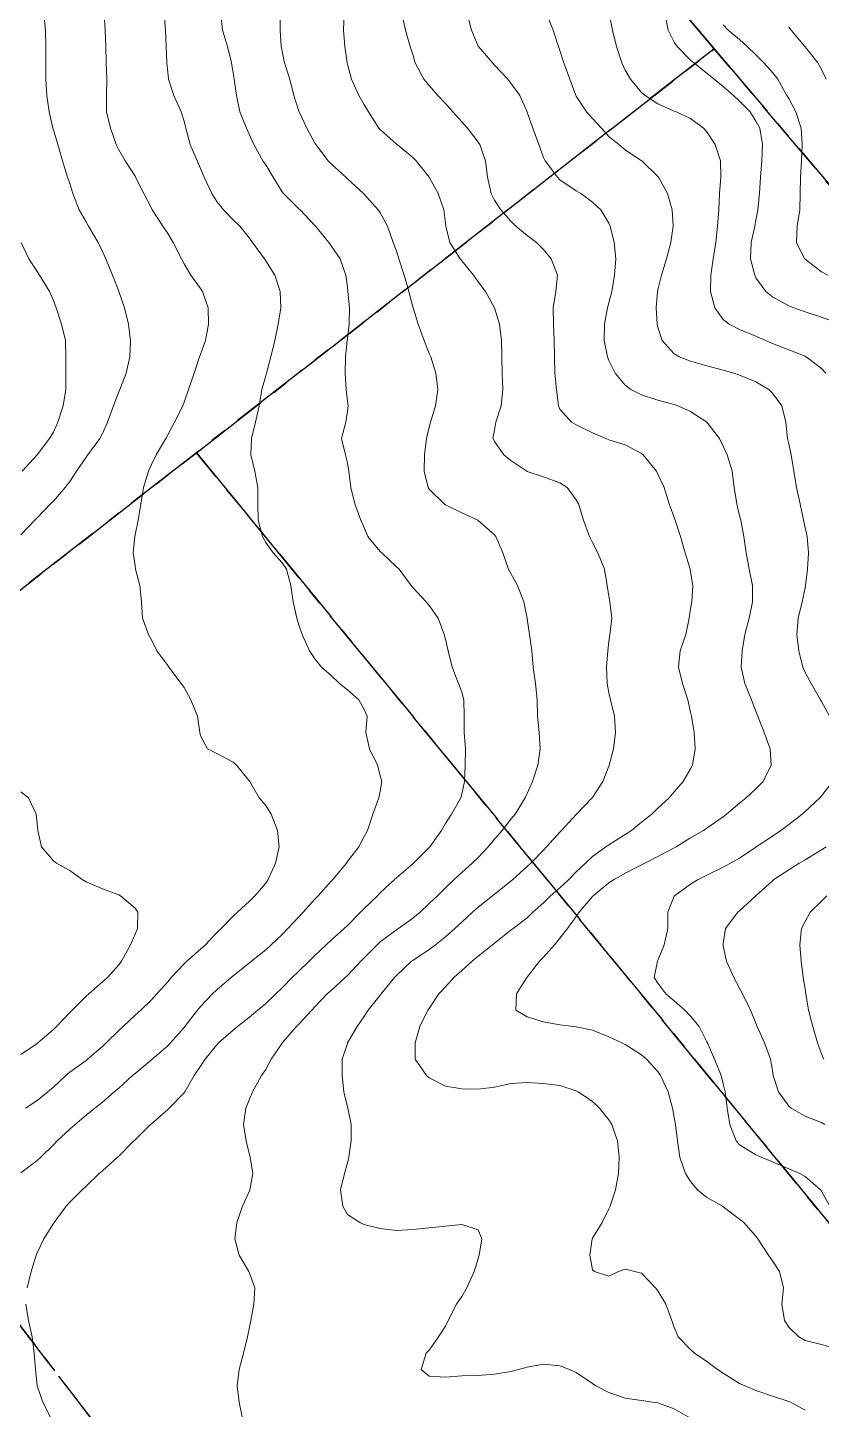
# Model space of a CAD drawing. Header units: centimetres. Extents: x 0 to 642158, y -847 to 649707.
# Drawn here: x 617182.96 to 617207.25, y 620325.53 to 620367.83 of the extents above; entities that cross this region are included whole.
import ezdxf

# ---------------------------------------------------------------- set-up
doc = ezdxf.new("R2010")
doc.units = ezdxf.units.CM
doc.header["$MEASUREMENT"] = 0
doc.linetypes.add('CENTERX2', pattern=[4, 2.5, -0.5, 0.5, -0.5])
doc.layers.add('SPW_parcellaire cadastral', color=7, linetype='CENTERX2', lineweight=25, true_color=0xff0542)
doc.layers.add('WAL_topographie 0.5', color=253, linetype='Continuous', lineweight=20)

msp = doc.modelspace()

# ---------------------------------------------------------------- linework, layer by layer
at = {"layer": 'SPW_parcellaire cadastral'}
for points in [[(617299.621, 620319.465), (617271.662, 620287.186), (617203.974, 620367.182), (617164.102, 620414.279), (617195.532, 620438.811), (617299.621, 620319.465)], [(617188.127, 620354.816), (617171.917, 620342.183), (617146.257, 620375.609), (617134.906, 620391.492), (617164.102, 620414.279), (617203.974, 620367.182), (617188.127, 620354.816)], [(617146.257, 620375.609), (617171.917, 620342.183), (617234.747, 620260.301), (617106.707, 620158.882), (617115.103, 620149.589), (617064.759, 620106.478), (617053.863, 620117.239), (616968.009, 620182.814), (616937.386, 620218.037), (616956.282, 620268.99), (616938.408, 620293.768), (616934.252, 620317.224), (616964.517, 620340.941), (617015.701, 620270.757), (617035.118, 620286.317), (617053.068, 620300.715), (617070.714, 620314.879), (617111.129, 620347.351), (617146.257, 620375.609)], [(617203.974, 620367.182), (617271.662, 620287.186), (617257.267, 620270.606), (617188.127, 620354.816), (617203.974, 620367.182)], [(617171.917, 620342.183), (617188.127, 620354.816), (617257.267, 620270.606), (617248.531, 620260.549), (617234.747, 620260.301), (617171.917, 620342.183)]]:
    msp.add_lwpolyline(points, dxfattribs=at)
at = {"layer": 'WAL_topographie 0.5'}
for points in [[(617183.462, 620368.25), (617183.506, 620367.75), (617183.522, 620367.25), (617183.52, 620366.75), (617183.522, 620366.25), (617183.554, 620365.75), (617183.62, 620365.25), (617183.736, 620364.75), (617183.75, 620364.701), (617183.883, 620364.25), (617184.03, 620363.75), (617184.185, 620363.25), (617184.25, 620363.052), (617184.344, 620362.75), (617184.543, 620362.25), (617184.75, 620361.884), (617184.826, 620361.75), (617185.119, 620361.25), (617185.25, 620360.976), (617185.357, 620360.75), (617185.558, 620360.25), (617185.75, 620359.758), (617185.753, 620359.75), (617185.927, 620359.25), (617186.045, 620358.75), (617186.108, 620358.25), (617186.086, 620357.75), (617185.977, 620357.25), (617185.784, 620356.75), (617185.75, 620356.677), (617185.591, 620356.25), (617185.411, 620355.75), (617185.25, 620355.404), (617185.176, 620355.25), (617184.805, 620354.75), (617184.75, 620354.678), (617184.459, 620354.25), (617184.25, 620353.935), (617184.112, 620353.75), (617183.75, 620353.333), (617183.665, 620353.25), (617183.25, 620352.818), (617183.182, 620352.75), (617182.75, 620352.302)], [(617187.141, 620368.25), (617187.181, 620367.75), (617187.206, 620367.25), (617187.218, 620366.75), (617187.25, 620366.467), (617187.276, 620366.25), (617187.434, 620365.75), (617187.658, 620365.25), (617187.75, 620364.961), (617187.808, 620364.75), (617187.94, 620364.25), (617188.147, 620363.75), (617188.25, 620363.521), (617188.368, 620363.25), (617188.597, 620362.75), (617188.75, 620362.504), (617188.952, 620362.25), (617189.25, 620361.944), (617189.46, 620361.75), (617189.75, 620361.381), (617189.838, 620361.25), (617190.206, 620360.75), (617190.25, 620360.691), (617190.527, 620360.25), (617190.691, 620359.75), (617190.705, 620359.25), (617190.628, 620358.75), (617190.526, 620358.25), (617190.406, 620357.75), (617190.269, 620357.25), (617190.25, 620357.174), (617190.133, 620356.75), (617190.046, 620356.25), (617189.938, 620355.75), (617189.81, 620355.25), (617189.795, 620354.75), (617189.912, 620354.25), (617190.009, 620353.75), (617190.007, 620353.25), (617190.021, 620352.75), (617190.152, 620352.25), (617190.25, 620352.065), (617190.477, 620351.75), (617190.75, 620351.449), (617190.881, 620351.25), (617191.014, 620350.75), (617191.087, 620350.25), (617191.201, 620349.75), (617191.25, 620349.577), (617191.359, 620349.25), (617191.583, 620348.75), (617191.75, 620348.509), (617191.953, 620348.25), (617192.25, 620348), (617192.503, 620347.75), (617192.75, 620347.56), (617193.1, 620347.25), (617193.25, 620346.977), (617193.352, 620346.75), (617193.312, 620346.25), (617193.421, 620345.75), (617193.664, 620345.25), (617193.75, 620344.934), (617193.802, 620344.75), (617193.75, 620344.459), (617193.713, 620344.25), (617193.528, 620343.75), (617193.359, 620343.25), (617193.25, 620343.049), (617193.096, 620342.75), (617192.75, 620342.3), (617192.717, 620342.25), (617192.298, 620341.75), (617192.25, 620341.698), (617191.848, 620341.25), (617191.75, 620341.152), (617191.395, 620340.75), (617191.25, 620340.596), (617190.929, 620340.25), (617190.75, 620340.068), (617190.412, 620339.75), (617190.25, 620339.599), (617189.816, 620339.25), (617189.75, 620339.197), (617189.25, 620338.803), (617189.188, 620338.75), (617188.75, 620338.371), (617188.624, 620338.25), (617188.25, 620337.864), (617188.161, 620337.75), (617187.77, 620337.25), (617187.75, 620337.225), (617187.332, 620336.75), (617187.25, 620336.658), (617186.769, 620336.25), (617186.75, 620336.233), (617186.25, 620335.818), (617186.175, 620335.75), (617185.75, 620335.364), (617185.614, 620335.25), (617185.25, 620334.936), (617185.015, 620334.75), (617184.75, 620334.533), (617184.416, 620334.25), (617184.25, 620334.108), (617183.868, 620333.75), (617183.75, 620333.628), (617183.363, 620333.25), (617183.25, 620333.15), (617182.75, 620332.773)], [(617185.304, 620368.25), (617185.338, 620367.75), (617185.357, 620367.25), (617185.365, 620366.75), (617185.383, 620366.25), (617185.376, 620365.75), (617185.38, 620365.25), (617185.495, 620364.75), (617185.675, 620364.25), (617185.75, 620364.083), (617185.947, 620363.75), (617186.25, 620363.281), (617186.267, 620363.25), (617186.514, 620362.75), (617186.75, 620362.304), (617186.777, 620362.25), (617187.104, 620361.75), (617187.25, 620361.525), (617187.419, 620361.25), (617187.666, 620360.75), (617187.75, 620360.594), (617187.96, 620360.25), (617188.25, 620359.847), (617188.314, 620359.75), (617188.483, 620359.25), (617188.499, 620358.75), (617188.402, 620358.25), (617188.25, 620357.827), (617188.224, 620357.75), (617188.055, 620357.25), (617187.888, 620356.75), (617187.75, 620356.362), (617187.707, 620356.25), (617187.459, 620355.75), (617187.25, 620355.36), (617187.188, 620355.25), (617186.891, 620354.75), (617186.75, 620354.456), (617186.662, 620354.25), (617186.508, 620353.75), (617186.422, 620353.25), (617186.345, 620352.75), (617186.25, 620352.3), (617186.241, 620352.25), (617186.192, 620351.75), (617186.25, 620351.35), (617186.265, 620351.25), (617186.391, 620350.75), (617186.445, 620350.25), (617186.473, 620349.75), (617186.659, 620349.25), (617186.75, 620349.09), (617186.913, 620348.75), (617187.25, 620348.301), (617187.285, 620348.25), (617187.664, 620347.75), (617187.75, 620347.631), (617187.961, 620347.25), (617188.156, 620346.75), (617188.229, 620346.25), (617188.25, 620346.15), (617188.464, 620345.75), (617188.75, 620345.605), (617189.25, 620345.339), (617189.356, 620345.25), (617189.75, 620344.762), (617189.757, 620344.75), (617190.048, 620344.25), (617190.25, 620344.021), (617190.412, 620343.75), (617190.613, 620343.25), (617190.655, 620342.75), (617190.542, 620342.25), (617190.326, 620341.75), (617190.25, 620341.639), (617189.913, 620341.25), (617189.75, 620341.09), (617189.38, 620340.75), (617189.25, 620340.627), (617188.889, 620340.25), (617188.75, 620340.131), (617188.4, 620339.75), (617188.25, 620339.615), (617187.832, 620339.25), (617187.75, 620339.171), (617187.357, 620338.75), (617187.25, 620338.621), (617186.917, 620338.25), (617186.75, 620338.069), (617186.424, 620337.75), (617186.25, 620337.597), (617185.881, 620337.25), (617185.75, 620337.13), (617185.365, 620336.75), (617185.25, 620336.637), (617184.796, 620336.25), (617184.75, 620336.214), (617184.25, 620335.85), (617184.134, 620335.75), (617183.75, 620335.399), (617183.577, 620335.25), (617183.25, 620334.986), (617182.896, 620334.75)], [(617188.876, 620368.25), (617188.924, 620367.75), (617189.083, 620367.25), (617189.198, 620366.75), (617189.25, 620366.431), (617189.279, 620366.25), (617189.355, 620365.75), (617189.458, 620365.25), (617189.661, 620364.75), (617189.75, 620364.547), (617189.884, 620364.25), (617190.163, 620363.75), (617190.25, 620363.626), (617190.475, 620363.25), (617190.75, 620362.804), (617190.793, 620362.75), (617191.25, 620362.295), (617191.303, 620362.25), (617191.75, 620361.77), (617191.769, 620361.75), (617192.18, 620361.25), (617192.25, 620361.147), (617192.521, 620360.75), (617192.699, 620360.25), (617192.75, 620359.875), (617192.764, 620359.75), (617192.814, 620359.25), (617192.805, 620358.75), (617192.75, 620358.304), (617192.742, 620358.25), (617192.692, 620357.75), (617192.676, 620357.25), (617192.707, 620356.75), (617192.75, 620356.397), (617192.767, 620356.25), (617192.75, 620356.083), (617192.701, 620355.75), (617192.565, 620355.25), (617192.686, 620354.75), (617192.75, 620354.51), (617192.789, 620354.25), (617192.847, 620353.75), (617192.976, 620353.25), (617193.155, 620352.75), (617193.25, 620352.545), (617193.372, 620352.25), (617193.75, 620351.795), (617193.803, 620351.75), (617194.25, 620351.327), (617194.329, 620351.25), (617194.703, 620350.75), (617194.75, 620350.69), (617195.157, 620350.25), (617195.25, 620350.144), (617195.524, 620349.75), (617195.713, 620349.25), (617195.75, 620349.109), (617195.831, 620348.75), (617195.955, 620348.25), (617196.149, 620347.75), (617196.25, 620347.483), (617196.309, 620347.25), (617196.316, 620346.75), (617196.321, 620346.25), (617196.361, 620345.75), (617196.354, 620345.25), (617196.334, 620344.75), (617196.25, 620344.361), (617196.223, 620344.25), (617195.936, 620343.75), (617195.75, 620343.464), (617195.626, 620343.25), (617195.265, 620342.75), (617195.25, 620342.734), (617194.768, 620342.25), (617194.75, 620342.233), (617194.25, 620341.802), (617194.191, 620341.75), (617193.75, 620341.34), (617193.664, 620341.25), (617193.25, 620340.854), (617193.149, 620340.75), (617192.75, 620340.344), (617192.645, 620340.25), (617192.25, 620339.892), (617192.101, 620339.75), (617191.75, 620339.428), (617191.576, 620339.25), (617191.25, 620338.94), (617191.059, 620338.75), (617190.75, 620338.437), (617190.553, 620338.25), (617190.25, 620337.958), (617190.011, 620337.75), (617189.75, 620337.535), (617189.387, 620337.25), (617189.25, 620337.136), (617188.8, 620336.75), (617188.75, 620336.695), (617188.397, 620336.25), (617188.25, 620336.04), (617188.058, 620335.75), (617187.768, 620335.25), (617187.75, 620335.22), (617187.289, 620334.75), (617187.25, 620334.71), (617186.75, 620334.274), (617186.725, 620334.25), (617186.25, 620333.787), (617186.213, 620333.75), (617185.75, 620333.278), (617185.715, 620333.25), (617185.25, 620332.834), (617185.149, 620332.75), (617184.75, 620332.367), (617184.629, 620332.25), (617184.25, 620331.877), (617184.141, 620331.75), (617183.77, 620331.25), (617183.75, 620331.22), (617183.453, 620330.75), (617183.25, 620330.328), (617183.221, 620330.25), (617183.068, 620329.75), (617182.946, 620329.25)], [(617190.69, 620368.25), (617190.685, 620367.75), (617190.722, 620367.25), (617190.75, 620367.11), (617190.827, 620366.75), (617190.983, 620366.25), (617191.112, 620365.75), (617191.25, 620365.303), (617191.268, 620365.25), (617191.501, 620364.75), (617191.75, 620364.295), (617191.778, 620364.25), (617192.158, 620363.75), (617192.25, 620363.655), (617192.694, 620363.25), (617192.75, 620363.2), (617193.24, 620362.75), (617193.25, 620362.738), (617193.693, 620362.25), (617193.75, 620362.155), (617193.974, 620361.75), (617194.143, 620361.25), (617194.25, 620360.987), (617194.322, 620360.75), (617194.481, 620360.25), (617194.623, 620359.75), (617194.75, 620359.285), (617194.761, 620359.25), (617194.91, 620358.75), (617195.092, 620358.25), (617195.25, 620357.85), (617195.295, 620357.75), (617195.448, 620357.25), (617195.515, 620356.75), (617195.447, 620356.25), (617195.288, 620355.75), (617195.25, 620355.601), (617195.169, 620355.25), (617195.107, 620354.75), (617195.1, 620354.25), (617195.22, 620353.75), (617195.25, 620353.703), (617195.707, 620353.25), (617195.75, 620353.222), (617196.25, 620352.975), (617196.737, 620352.75), (617196.75, 620352.743), (617197.25, 620352.298), (617197.294, 620352.25), (617197.506, 620351.75), (617197.679, 620351.25), (617197.75, 620351.123), (617197.947, 620350.75), (617198.145, 620350.25), (617198.247, 620349.75), (617198.25, 620349.728), (617198.322, 620349.25), (617198.391, 620348.75), (617198.432, 620348.25), (617198.506, 620347.75), (617198.558, 620347.25), (617198.562, 620346.75), (617198.618, 620346.25), (617198.648, 620345.75), (617198.575, 620345.25), (617198.412, 620344.75), (617198.25, 620344.385), (617198.188, 620344.25), (617197.876, 620343.75), (617197.75, 620343.595), (617197.485, 620343.25), (617197.25, 620342.99), (617197.051, 620342.75), (617196.75, 620342.43), (617196.569, 620342.25), (617196.25, 620341.97), (617196.014, 620341.75), (617195.75, 620341.494), (617195.505, 620341.25), (617195.25, 620341.016), (617194.97, 620340.75), (617194.75, 620340.569), (617194.313, 620340.25), (617194.25, 620340.21), (617193.75, 620339.841), (617193.657, 620339.75), (617193.25, 620339.339), (617193.161, 620339.25), (617192.75, 620338.815), (617192.677, 620338.75), (617192.25, 620338.357), (617192.132, 620338.25), (617191.75, 620337.85), (617191.654, 620337.75), (617191.25, 620337.318), (617191.185, 620337.25), (617190.754, 620336.75), (617190.75, 620336.742), (617190.418, 620336.25), (617190.25, 620335.938), (617190.119, 620335.75), (617189.841, 620335.25), (617189.75, 620335.024), (617189.638, 620334.75), (617189.566, 620334.25), (617189.651, 620333.75), (617189.75, 620333.326), (617189.771, 620333.25), (617189.849, 620332.75), (617189.76, 620332.25), (617189.75, 620332.222), (617189.539, 620331.75), (617189.36, 620331.25), (617189.299, 620330.75), (617189.431, 620330.25), (617189.728, 620329.75), (617189.75, 620329.697), (617189.917, 620329.25), (617189.888, 620328.75), (617189.789, 620328.25), (617189.75, 620328.05), (617189.695, 620327.75), (617189.571, 620327.25), (617189.438, 620326.75), (617189.373, 620326.25), (617189.438, 620325.75), (617189.542, 620325.25)], [(617192.647, 620368.25), (617192.632, 620367.75), (617192.668, 620367.25), (617192.739, 620366.75), (617192.75, 620366.705), (617192.873, 620366.25), (617193.096, 620365.75), (617193.25, 620365.484), (617193.392, 620365.25), (617193.712, 620364.75), (617193.75, 620364.709), (617194.25, 620364.265), (617194.267, 620364.25), (617194.75, 620363.849), (617194.851, 620363.75), (617195.25, 620363.25), (617195.25, 620363.25), (617195.524, 620362.75), (617195.699, 620362.25), (617195.75, 620361.839), (617195.762, 620361.75), (617195.878, 620361.25), (617196.196, 620360.75), (617196.25, 620360.685), (617196.602, 620360.25), (617196.75, 620360.049), (617196.976, 620359.75), (617197.25, 620359.255), (617197.252, 620359.25), (617197.403, 620358.75), (617197.46, 620358.25), (617197.474, 620357.75), (617197.486, 620357.25), (617197.504, 620356.75), (617197.455, 620356.25), (617197.29, 620355.75), (617197.25, 620355.509), (617197.202, 620355.25), (617197.25, 620355.164), (617197.531, 620354.75), (617197.75, 620354.58), (617198.237, 620354.25), (617198.25, 620354.243), (617198.75, 620354.076), (617199.25, 620353.896), (617199.47, 620353.75), (617199.75, 620353.373), (617199.814, 620353.25), (617199.967, 620352.75), (617200.159, 620352.25), (617200.25, 620352.066), (617200.412, 620351.75), (617200.615, 620351.25), (617200.694, 620350.75), (617200.75, 620350.424), (617200.782, 620350.25), (617200.837, 620349.75), (617200.782, 620349.25), (617200.75, 620349.033), (617200.713, 620348.75), (617200.678, 620348.25), (617200.697, 620347.75), (617200.75, 620347.469), (617200.794, 620347.25), (617200.922, 620346.75), (617200.955, 620346.25), (617200.888, 620345.75), (617200.761, 620345.25), (617200.75, 620345.223), (617200.56, 620344.75), (617200.25, 620344.267), (617200.239, 620344.25), (617199.759, 620343.75), (617199.75, 620343.743), (617199.296, 620343.25), (617199.25, 620343.201), (617198.844, 620342.75), (617198.75, 620342.649), (617198.364, 620342.25), (617198.25, 620342.148), (617197.805, 620341.75), (617197.75, 620341.704), (617197.25, 620341.303), (617197.185, 620341.25), (617196.75, 620340.908), (617196.58, 620340.75), (617196.25, 620340.443), (617196.038, 620340.25), (617195.75, 620339.995), (617195.441, 620339.75), (617195.25, 620339.605), (617194.75, 620339.276), (617194.712, 620339.25), (617194.25, 620338.814), (617194.193, 620338.75), (617193.78, 620338.25), (617193.75, 620338.214), (617193.379, 620337.75), (617193.25, 620337.543), (617193.045, 620337.25), (617192.755, 620336.75), (617192.75, 620336.731), (617192.59, 620336.25), (617192.588, 620335.75), (617192.636, 620335.25), (617192.75, 620334.794), (617192.758, 620334.75), (617192.865, 620334.25), (617192.864, 620333.75), (617192.792, 620333.25), (617192.75, 620333.074), (617192.656, 620332.75), (617192.532, 620332.25), (617192.605, 620331.75), (617192.75, 620331.496), (617193.128, 620331.25), (617193.25, 620331.192), (617193.75, 620331.068), (617194.25, 620331.01), (617194.75, 620331.033), (617195.25, 620331.085), (617195.75, 620331.136), (617196.25, 620331.194), (617196.75, 620331.025), (617196.86, 620330.75), (617196.783, 620330.25), (617196.75, 620330.146), (617196.629, 620329.75), (617196.403, 620329.25), (617196.25, 620328.99), (617196.09, 620328.75), (617195.831, 620328.25), (617195.75, 620328.074), (617195.532, 620327.75), (617195.25, 620327.349), (617195.158, 620327.25), (617195.004, 620326.75), (617195.25, 620326.55), (617195.75, 620326.522), (617196.25, 620326.557), (617196.75, 620326.566), (617197.25, 620326.612), (617197.75, 620326.689), (617197.981, 620326.75), (617198.25, 620326.819), (617198.75, 620326.913), (617199.25, 620326.868), (617199.548, 620326.75), (617199.75, 620326.662), (617200.25, 620326.326), (617200.352, 620326.25), (617200.75, 620326.045), (617201.25, 620325.878), (617201.75, 620325.8), (617202.088, 620325.75), (617202.25, 620325.733), (617202.75, 620325.545), (617203.25, 620325.264)], [(617194.413, 620368.25), (617194.527, 620367.75), (617194.671, 620367.25), (617194.75, 620367.005), (617194.824, 620366.75), (617195.088, 620366.25), (617195.25, 620366.052), (617195.519, 620365.75), (617195.75, 620365.502), (617195.975, 620365.25), (617196.25, 620364.948), (617196.425, 620364.75), (617196.75, 620364.321), (617196.795, 620364.25), (617196.977, 620363.75), (617197.033, 620363.25), (617197.144, 620362.75), (617197.25, 620362.55), (617197.443, 620362.25), (617197.75, 620361.9), (617197.896, 620361.75), (617198.25, 620361.465), (617198.537, 620361.25), (617198.75, 620361.041), (617198.982, 620360.75), (617199.176, 620360.25), (617199.128, 620359.75), (617199.044, 620359.25), (617199.05, 620358.75), (617199.078, 620358.25), (617199.081, 620357.75), (617199.096, 620357.25), (617199.145, 620356.75), (617199.206, 620356.25), (617199.25, 620356.145), (617199.6, 620355.75), (617199.75, 620355.669), (617200.25, 620355.429), (617200.66, 620355.25), (617200.75, 620355.212), (617201.25, 620355.058), (617201.75, 620354.79), (617201.799, 620354.75), (617202.201, 620354.25), (617202.25, 620354.156), (617202.435, 620353.75), (617202.594, 620353.25), (617202.75, 620352.837), (617202.778, 620352.75), (617202.942, 620352.25), (617203.081, 620351.75), (617203.232, 620351.25), (617203.25, 620351.167), (617203.322, 620350.75), (617203.289, 620350.25), (617203.25, 620350.034), (617203.205, 620349.75), (617203.099, 620349.25), (617202.929, 620348.75), (617202.883, 620348.25), (617203.005, 620347.75), (617203.161, 620347.25), (617203.25, 620346.872), (617203.278, 620346.75), (617203.354, 620346.25), (617203.389, 620345.75), (617203.309, 620345.25), (617203.25, 620345.139), (617203.023, 620344.75), (617202.75, 620344.437), (617202.592, 620344.25), (617202.25, 620343.931), (617202.064, 620343.75), (617201.75, 620343.504), (617201.439, 620343.25), (617201.25, 620343.132), (617200.75, 620342.817), (617200.657, 620342.75), (617200.25, 620342.459), (617200.032, 620342.25), (617199.75, 620341.984), (617199.518, 620341.75), (617199.25, 620341.497), (617198.966, 620341.25), (617198.75, 620341.041), (617198.425, 620340.75), (617198.25, 620340.579), (617197.817, 620340.25), (617197.75, 620340.198), (617197.25, 620339.805), (617197.186, 620339.75), (617196.75, 620339.405), (617196.562, 620339.25), (617196.25, 620338.971), (617196.003, 620338.75), (617195.75, 620338.471), (617195.545, 620338.25), (617195.25, 620337.806), (617195.211, 620337.75), (617194.962, 620337.25), (617194.821, 620336.75), (617194.825, 620336.25), (617195.168, 620335.75), (617195.25, 620335.679), (617195.75, 620335.424), (617196.25, 620335.341), (617196.75, 620335.329), (617197.25, 620335.391), (617197.75, 620335.505), (617198.25, 620335.538), (617198.75, 620335.511), (617199.25, 620335.446), (617199.75, 620335.282), (617199.804, 620335.25), (617200.25, 620334.954), (617200.461, 620334.75), (617200.75, 620334.392), (617200.84, 620334.25), (617201.012, 620333.75), (617201.062, 620333.25), (617201.047, 620332.75), (617200.952, 620332.25), (617200.783, 620331.75), (617200.75, 620331.667), (617200.543, 620331.25), (617200.25, 620330.777), (617200.235, 620330.75), (617200.161, 620330.25), (617200.25, 620329.803), (617200.306, 620329.75), (617200.75, 620329.605), (617201.046, 620329.75), (617201.25, 620329.819), (617201.539, 620329.75), (617201.75, 620329.7), (617202.179, 620329.25), (617202.25, 620329.162), (617202.487, 620328.75), (617202.674, 620328.25), (617202.75, 620328.034), (617202.873, 620327.75), (617203.25, 620327.361), (617203.366, 620327.25), (617203.75, 620326.995), (617204.068, 620326.75), (617204.25, 620326.636), (617204.75, 620326.327), (617204.915, 620326.25), (617205.25, 620326.111), (617205.75, 620325.934), (617206.25, 620325.77), (617206.309, 620325.75), (617206.75, 620325.504)], [(617196.416, 620368.25), (617196.542, 620367.75), (617196.75, 620367.264), (617196.757, 620367.25), (617197.182, 620366.75), (617197.25, 620366.684), (617197.659, 620366.25), (617197.75, 620366.132), (617198.026, 620365.75), (617198.248, 620365.25), (617198.25, 620365.244), (617198.425, 620364.75), (617198.6, 620364.25), (617198.75, 620363.848), (617198.796, 620363.75), (617199.172, 620363.25), (617199.25, 620363.172), (617199.75, 620362.83), (617199.888, 620362.75), (617200.25, 620362.489), (617200.5, 620362.25), (617200.75, 620361.839), (617200.789, 620361.75), (617200.913, 620361.25), (617200.962, 620360.75), (617200.923, 620360.25), (617200.838, 620359.75), (617200.75, 620359.399), (617200.708, 620359.25), (617200.61, 620358.75), (617200.601, 620358.25), (617200.701, 620357.75), (617200.75, 620357.638), (617200.941, 620357.25), (617201.25, 620356.884), (617201.42, 620356.75), (617201.75, 620356.584), (617202.25, 620356.428), (617202.75, 620356.287), (617202.859, 620356.25), (617203.25, 620356.081), (617203.75, 620355.75), (617203.75, 620355.75), (617204.137, 620355.25), (617204.25, 620355.021), (617204.372, 620354.75), (617204.52, 620354.25), (617204.587, 620353.75), (617204.663, 620353.25), (617204.75, 620352.883), (617204.785, 620352.75), (617204.875, 620352.25), (617204.945, 620351.75), (617205.042, 620351.25), (617205.139, 620350.75), (617205.141, 620350.25), (617205.037, 620349.75), (617204.913, 620349.25), (617204.823, 620348.75), (617204.797, 620348.25), (617204.911, 620347.75), (617205.116, 620347.25), (617205.25, 620346.907), (617205.311, 620346.75), (617205.501, 620346.25), (617205.686, 620345.75), (617205.718, 620345.25), (617205.47, 620344.75), (617205.25, 620344.526), (617204.954, 620344.25), (617204.75, 620344.088), (617204.352, 620343.75), (617204.25, 620343.669), (617203.75, 620343.324), (617203.643, 620343.25), (617203.25, 620343.032), (617202.811, 620342.75), (617202.75, 620342.717), (617202.25, 620342.456), (617201.844, 620342.25), (617201.75, 620342.203), (617201.25, 620341.947), (617200.906, 620341.75), (617200.75, 620341.65), (617200.263, 620341.25), (617200.25, 620341.235), (617199.834, 620340.75), (617199.75, 620340.624), (617199.483, 620340.25), (617199.25, 620339.952), (617199.081, 620339.75), (617198.75, 620339.376), (617198.627, 620339.25), (617198.25, 620338.762), (617198.238, 620338.75), (617197.918, 620338.25), (617197.897, 620337.75), (617198.25, 620337.546), (617198.75, 620337.391), (617199.25, 620337.302), (617199.667, 620337.25), (617199.75, 620337.241), (617200.25, 620337.142), (617200.75, 620336.94), (617201.144, 620336.75), (617201.25, 620336.696), (617201.75, 620336.381), (617201.904, 620336.25), (617202.25, 620335.871), (617202.332, 620335.75), (617202.559, 620335.25), (617202.699, 620334.75), (617202.75, 620334.468), (617202.788, 620334.25), (617202.852, 620333.75), (617202.924, 620333.25), (617203.089, 620332.75), (617203.25, 620332.506), (617203.463, 620332.25), (617203.75, 620332.022), (617204.224, 620331.75), (617204.25, 620331.733), (617204.75, 620331.354), (617204.878, 620331.25), (617205.25, 620330.838), (617205.311, 620330.75), (617205.636, 620330.25), (617205.75, 620330.079), (617205.967, 620329.75), (617206.094, 620329.25), (617206.037, 620328.75), (617206.127, 620328.25), (617206.25, 620328.046), (617206.559, 620327.75), (617206.75, 620327.644), (617207.25, 620327.518), (617207.75, 620327.377)], [(617198.84, 620368.25), (617199.042, 620367.75), (617199.208, 620367.25), (617199.25, 620367.125), (617199.369, 620366.75), (617199.557, 620366.25), (617199.742, 620365.75), (617199.75, 620365.734), (617200.066, 620365.25), (617200.25, 620365.047), (617200.519, 620364.75), (617200.75, 620364.493), (617201.054, 620364.25), (617201.25, 620364.09), (617201.75, 620363.753), (617201.754, 620363.75), (617202.25, 620363.271), (617202.266, 620363.25), (617202.542, 620362.75), (617202.686, 620362.25), (617202.711, 620361.75), (617202.647, 620361.25), (617202.514, 620360.75), (617202.362, 620360.25), (617202.25, 620359.798), (617202.239, 620359.75), (617202.2, 620359.25), (617202.23, 620358.75), (617202.25, 620358.662), (617202.377, 620358.25), (617202.75, 620357.845), (617202.903, 620357.75), (617203.25, 620357.62), (617203.75, 620357.477), (617204.25, 620357.341), (617204.569, 620357.25), (617204.75, 620357.193), (617205.25, 620356.981), (617205.641, 620356.75), (617205.75, 620356.638), (617206.037, 620356.25), (617206.161, 620355.75), (617206.214, 620355.25), (617206.25, 620355.083), (617206.325, 620354.75), (617206.411, 620354.25), (617206.486, 620353.75), (617206.599, 620353.25), (617206.702, 620352.75), (617206.75, 620352.524), (617206.814, 620352.25), (617206.859, 620351.75), (617206.823, 620351.25), (617206.766, 620350.75), (617206.75, 620350.677), (617206.665, 620350.25), (617206.545, 620349.75), (617206.5, 620349.25), (617206.557, 620348.75), (617206.68, 620348.25), (617206.75, 620348.088), (617206.937, 620347.75), (617207.223, 620347.25), (617207.25, 620347.196), (617207.503, 620346.75)], [(617200.76, 620368.25), (617200.856, 620367.75), (617200.979, 620367.25), (617201.142, 620366.75), (617201.25, 620366.528), (617201.407, 620366.25), (617201.75, 620365.842), (617201.855, 620365.75), (617202.25, 620365.5), (617202.75, 620365.275), (617202.807, 620365.25), (617203.25, 620365.044), (617203.64, 620364.75), (617203.75, 620364.64), (617203.996, 620364.25), (617204.162, 620363.75), (617204.171, 620363.25), (617204.134, 620362.75), (617204.108, 620362.25), (617204.074, 620361.75), (617204.016, 620361.25), (617203.938, 620360.75), (617203.867, 620360.25), (617203.86, 620359.75), (617203.988, 620359.25), (617204.25, 620358.897), (617204.433, 620358.75), (617204.75, 620358.59), (617205.25, 620358.387), (617205.539, 620358.25), (617205.75, 620358.156), (617206.25, 620357.967), (617206.75, 620357.773), (617206.79, 620357.75), (617207.25, 620357.389), (617207.389, 620357.25)], [(617202.465, 620368.25), (617202.561, 620367.75), (617202.75, 620367.387), (617202.839, 620367.25), (617203.25, 620366.837), (617203.352, 620366.75), (617203.75, 620366.433), (617203.968, 620366.25), (617204.25, 620366.026), (617204.563, 620365.75), (617204.75, 620365.573), (617205.067, 620365.25), (617205.25, 620364.97), (617205.369, 620364.75), (617205.454, 620364.25), (617205.432, 620363.75), (617205.391, 620363.25), (617205.354, 620362.75), (617205.309, 620362.25), (617205.25, 620361.932), (617205.217, 620361.75), (617205.102, 620361.25), (617205.079, 620360.75), (617205.212, 620360.25), (617205.25, 620360.174), (617205.553, 620359.75), (617205.75, 620359.589), (617206.25, 620359.315), (617206.409, 620359.25), (617206.75, 620359.131), (617207.25, 620358.961), (617207.75, 620358.783)], [(617204.25, 620367.909), (617204.398, 620367.75), (617204.75, 620367.461), (617204.983, 620367.25), (617205.25, 620366.994), (617205.492, 620366.75), (617205.75, 620366.459), (617205.915, 620366.25), (617206.193, 620365.75), (617206.25, 620365.655), (617206.467, 620365.25), (617206.634, 620364.75), (617206.661, 620364.25), (617206.638, 620363.75), (617206.613, 620363.25), (617206.604, 620362.75), (617206.587, 620362.25), (617206.512, 620361.75), (617206.491, 620361.25), (617206.736, 620360.75), (617206.75, 620360.736), (617207.25, 620360.351), (617207.449, 620360.25)], [(617206.25, 620367.845), (617206.326, 620367.75), (617206.74, 620367.25), (617206.75, 620367.238), (617207.14, 620366.75), (617207.25, 620366.542), (617207.394, 620366.25)], [(617182.762, 620361.25), (617182.994, 620360.75), (617183.25, 620360.367), (617183.324, 620360.25), (617183.635, 620359.75), (617183.75, 620359.478), (617183.835, 620359.25), (617183.995, 620358.75), (617184.121, 620358.25), (617184.134, 620357.75), (617184.134, 620357.25), (617184.133, 620356.75), (617184.046, 620356.25), (617183.887, 620355.75), (617183.75, 620355.448), (617183.635, 620355.25), (617183.252, 620354.75), (617183.25, 620354.747), (617182.79, 620354.25)], [(617207.604, 620344.75), (617207.25, 620344.308), (617207.204, 620344.25), (617206.75, 620343.83), (617206.661, 620343.75), (617206.25, 620343.432), (617206.009, 620343.25), (617205.75, 620343.081), (617205.26, 620342.75), (617205.25, 620342.743), (617204.75, 620342.406), (617204.472, 620342.25), (617204.25, 620342.126), (617203.75, 620341.887), (617203.477, 620341.75), (617203.25, 620341.609), (617202.753, 620341.25), (617202.75, 620341.244), (617202.554, 620340.75), (617202.549, 620340.25), (617202.438, 620339.75), (617202.25, 620339.277), (617202.234, 620339.25), (617202.133, 620338.75), (617202.25, 620338.58), (617202.487, 620338.25), (617202.75, 620338.04), (617203.07, 620337.75), (617203.25, 620337.572), (617203.513, 620337.25), (617203.75, 620336.78), (617203.763, 620336.75), (617203.978, 620336.25), (617204.189, 620335.75), (617204.25, 620335.5), (617204.307, 620335.25), (617204.371, 620334.75), (617204.449, 620334.25), (617204.647, 620333.75), (617204.75, 620333.63), (617205.25, 620333.326), (617205.411, 620333.25), (617205.75, 620333.109), (617206.25, 620332.9), (617206.59, 620332.75), (617206.75, 620332.662), (617207.228, 620332.25), (617207.25, 620332.216), (617207.505, 620331.75)], [(617182.75, 620344.435), (617182.993, 620344.25), (617183.223, 620343.75), (617183.25, 620343.472), (617183.275, 620343.25), (617183.384, 620342.75), (617183.75, 620342.328), (617183.842, 620342.25), (617184.25, 620342.025), (617184.633, 620341.75), (617184.75, 620341.68), (617185.25, 620341.467), (617185.75, 620341.278), (617185.801, 620341.25), (617186.25, 620340.871), (617186.335, 620340.75), (617186.326, 620340.25), (617186.25, 620340.078), (617186.105, 620339.75), (617185.836, 620339.25), (617185.75, 620339.14), (617185.404, 620338.75), (617185.25, 620338.619), (617184.831, 620338.25), (617184.75, 620338.181), (617184.324, 620337.75), (617184.25, 620337.679), (617183.844, 620337.25), (617183.75, 620337.164), (617183.272, 620336.75), (617183.25, 620336.732), (617182.75, 620336.392)], [(617207.396, 620342.75), (617207.25, 620342.662), (617206.75, 620342.356), (617206.571, 620342.25), (617206.25, 620342.052), (617205.793, 620341.75), (617205.75, 620341.715), (617205.25, 620341.254), (617205.245, 620341.25), (617204.75, 620340.79), (617204.696, 620340.75), (617204.314, 620340.25), (617204.25, 620339.796), (617204.244, 620339.75), (617204.25, 620339.719), (617204.349, 620339.25), (617204.569, 620338.75), (617204.75, 620338.429), (617204.834, 620338.25), (617205.079, 620337.75), (617205.25, 620337.353), (617205.287, 620337.25), (617205.514, 620336.75), (617205.689, 620336.25), (617205.75, 620335.902), (617205.779, 620335.75), (617205.941, 620335.25), (617206.25, 620334.815), (617206.328, 620334.75), (617206.75, 620334.51), (617207.25, 620334.309), (617207.36, 620334.25)], [(617207.419, 620341.25), (617207.25, 620341.086), (617206.91, 620340.75), (617206.75, 620340.463), (617206.643, 620340.25), (617206.592, 620339.75), (617206.629, 620339.25), (617206.695, 620338.75), (617206.75, 620338.4), (617206.771, 620338.25), (617206.854, 620337.75), (617206.989, 620337.25), (617207.133, 620336.75), (617207.25, 620336.42), (617207.329, 620336.25)], [(617182.903, 620328.75), (617182.992, 620328.25), (617183.103, 620327.75), (617183.163, 620327.25), (617183.204, 620326.75), (617183.25, 620326.271), (617183.253, 620326.25), (617183.424, 620325.75), (617183.681, 620325.25)]]:
    msp.add_lwpolyline(points, dxfattribs=at)

doc.saveas('drawing.dxf')
